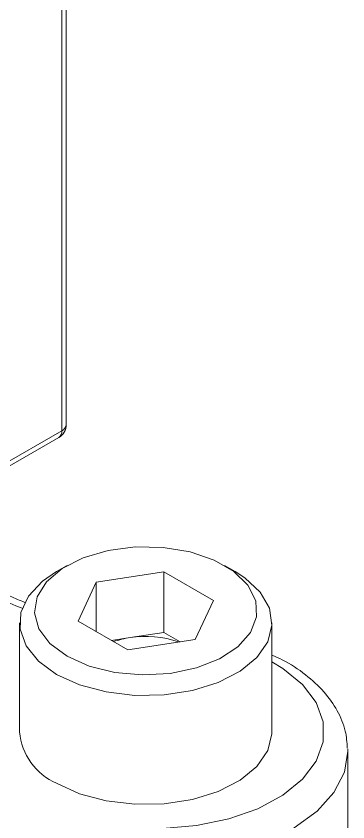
# Model space of a CAD drawing. Header units: millimetres. Extents: x 57 to 386, y 23 to 272.
# Drawn here: x 257.68 to 268.85, y 59.89 to 87.07 of the extents above; entities that cross this region are included whole.
import ezdxf

# ---------------------------------------------------------------- set-up
doc = ezdxf.new("R2010")
doc.units = ezdxf.units.MM

msp = doc.modelspace()

# ---------------------------------------------------------------- linework, layer by layer
at = {"color": 7, "lineweight": 5}
for p, q in [((259.219, 73.086), (259.219, 104.686)), ((259.366, 73.29), (259.366, 104.89)), ((237.797, 60.551), (259.116, 72.857)), ((237.901, 60.779), (259.219, 73.086)), ((259.395, 68.542), (259.041, 68.338)), ((265.053, 68.338), (264.699, 68.542)), ((260.38, 67.974), (262.657, 68.326)), ((264.325, 67.364), (262.657, 68.326)), ((262.657, 66.285), (262.657, 68.326)), ((259.77, 66.659), (260.38, 67.974)), ((260.38, 66.307), (260.38, 67.974)), ((263.714, 66.049), (264.325, 67.364)), ((257.797, 66.603), (257.797, 62.929)), ((259.77, 66.659), (261.437, 65.697)), ((266.297, 62.929), (266.297, 66.603)), ((260.891, 66.012), (261.519, 66.109)), ((261.519, 66.109), (262.657, 66.285)), ((263.203, 65.97), (262.657, 66.285)), ((263.714, 66.049), (261.437, 65.697)), ((268.851, 62.354), (268.853, 62.276)), ((268.853, 59.083), (268.853, 62.276))]:
    msp.add_line(p, q, dxfattribs=at)
at = {"color": 7, "lineweight": 5, "flags": 128}
for points in [[(259.396, 65.481), (260.138, 65.148), (261.001, 64.933), (261.929, 64.848), (262.865, 64.899), (263.75, 65.083), (264.527, 65.388), (265.149, 65.795), (265.575, 66.278), (265.781, 66.808), (265.751, 67.35), (265.489, 67.871), (265.01, 68.338), (264.346, 68.722), (263.536, 68.998), (262.634, 69.15), (261.694, 69.167), (260.777, 69.048), (259.939, 68.802), (259.234, 68.443), (258.706, 67.994), (258.387, 67.484), (258.299, 66.943), (258.446, 66.408), (258.819, 65.909), (259.396, 65.481)], [(259.041, 68.338), (258.566, 68.01), (258.097, 67.509), (257.842, 66.959), (257.813, 66.389), (258.013, 65.831), (258.43, 65.315), (259.042, 64.868)], [(259.042, 64.868), (259.816, 64.515), (260.71, 64.274), (261.677, 64.159), (262.663, 64.176), (263.616, 64.323), (264.485, 64.593), (265.222, 64.972), (265.788, 65.439), (266.152, 65.968), (266.295, 66.532), (266.209, 67.099), (265.899, 67.64), (265.381, 68.125), (265.053, 68.338)], [(259.042, 61.194), (259.816, 60.841), (260.71, 60.6), (261.677, 60.485), (262.663, 60.501), (263.616, 60.649), (264.485, 60.919), (265.222, 61.298), (265.788, 61.764), (266.152, 62.294), (266.295, 62.857), (266.297, 62.929)]]:
    msp.add_lwpolyline(points, dxfattribs=at)
at = {"color": 8, "lineweight": 5, "flags": 128}
for points in [[(262.612, 59.672), (263.754, 59.764), (264.84, 59.988), (265.824, 60.334), (266.666, 60.789), (267.33, 61.333), (267.789, 61.944), (268.023, 62.596), (268.023, 63.262), (267.789, 63.913), (267.33, 64.524), (266.666, 65.068), (266.297, 65.291)], [(268.853, 62.276), (268.735, 61.566), (268.384, 60.883), (267.815, 60.251), (267.047, 59.693), (266.108, 59.229), (265.034, 58.878), (263.864, 58.651), (262.64, 58.557)]]:
    msp.add_lwpolyline(points, dxfattribs=at)
at = {"color": 7, "lineweight": 5}
for centre, radius, start, end in [((258.866, 73.29), 0.5, 299.9973, 0), ((261.954, 63.204), 2.938, 98.5161, 109.683), ((262.045, 62.812), 3.338, 70.6461, 99.0665), ((259.865, 63.099), 2.075, 184.6957, 246.6244)]:
    msp.add_arc(centre, radius, start, end, dxfattribs=at)
at = {"color": 8, "lineweight": 5}
for centre, radius, start, end in [((259.116, 73.315), 0.251, 294.2792, 354.4001), ((258.985, 73.054), 0.236, 303.4979, 7.8145), ((260.383, 73.867), 7.214, 220.9669, 249.7411)]:
    msp.add_arc(centre, radius, start, end, dxfattribs=at)
at = {"color": 7, "lineweight": 5}
for points, knots in [([(257.972, 67.294), (257.805, 67.363), (257.307, 67.569), (256.624, 67.994), (255.983, 68.497), (255.688, 68.836), (255.561, 68.983)], [0, 0, 0, 0, 0.154798, 0.461662, 0.767269, 1, 1, 1, 1]), ([(268.835, 62.374), (268.822, 62.569), (268.792, 63.007), (268.514, 63.655), (268.066, 64.297), (267.436, 64.872), (266.837, 65.284), (266.414, 65.465), (266.297, 65.515)], [0, 0, 0, 0, 0.1496901, 0.3352773, 0.524291, 0.7204761, 0.9231978, 1, 1, 1, 1])]:
    msp.add_open_spline(points, degree=3, knots=knots, dxfattribs=at)

doc.saveas('drawing.dxf')
